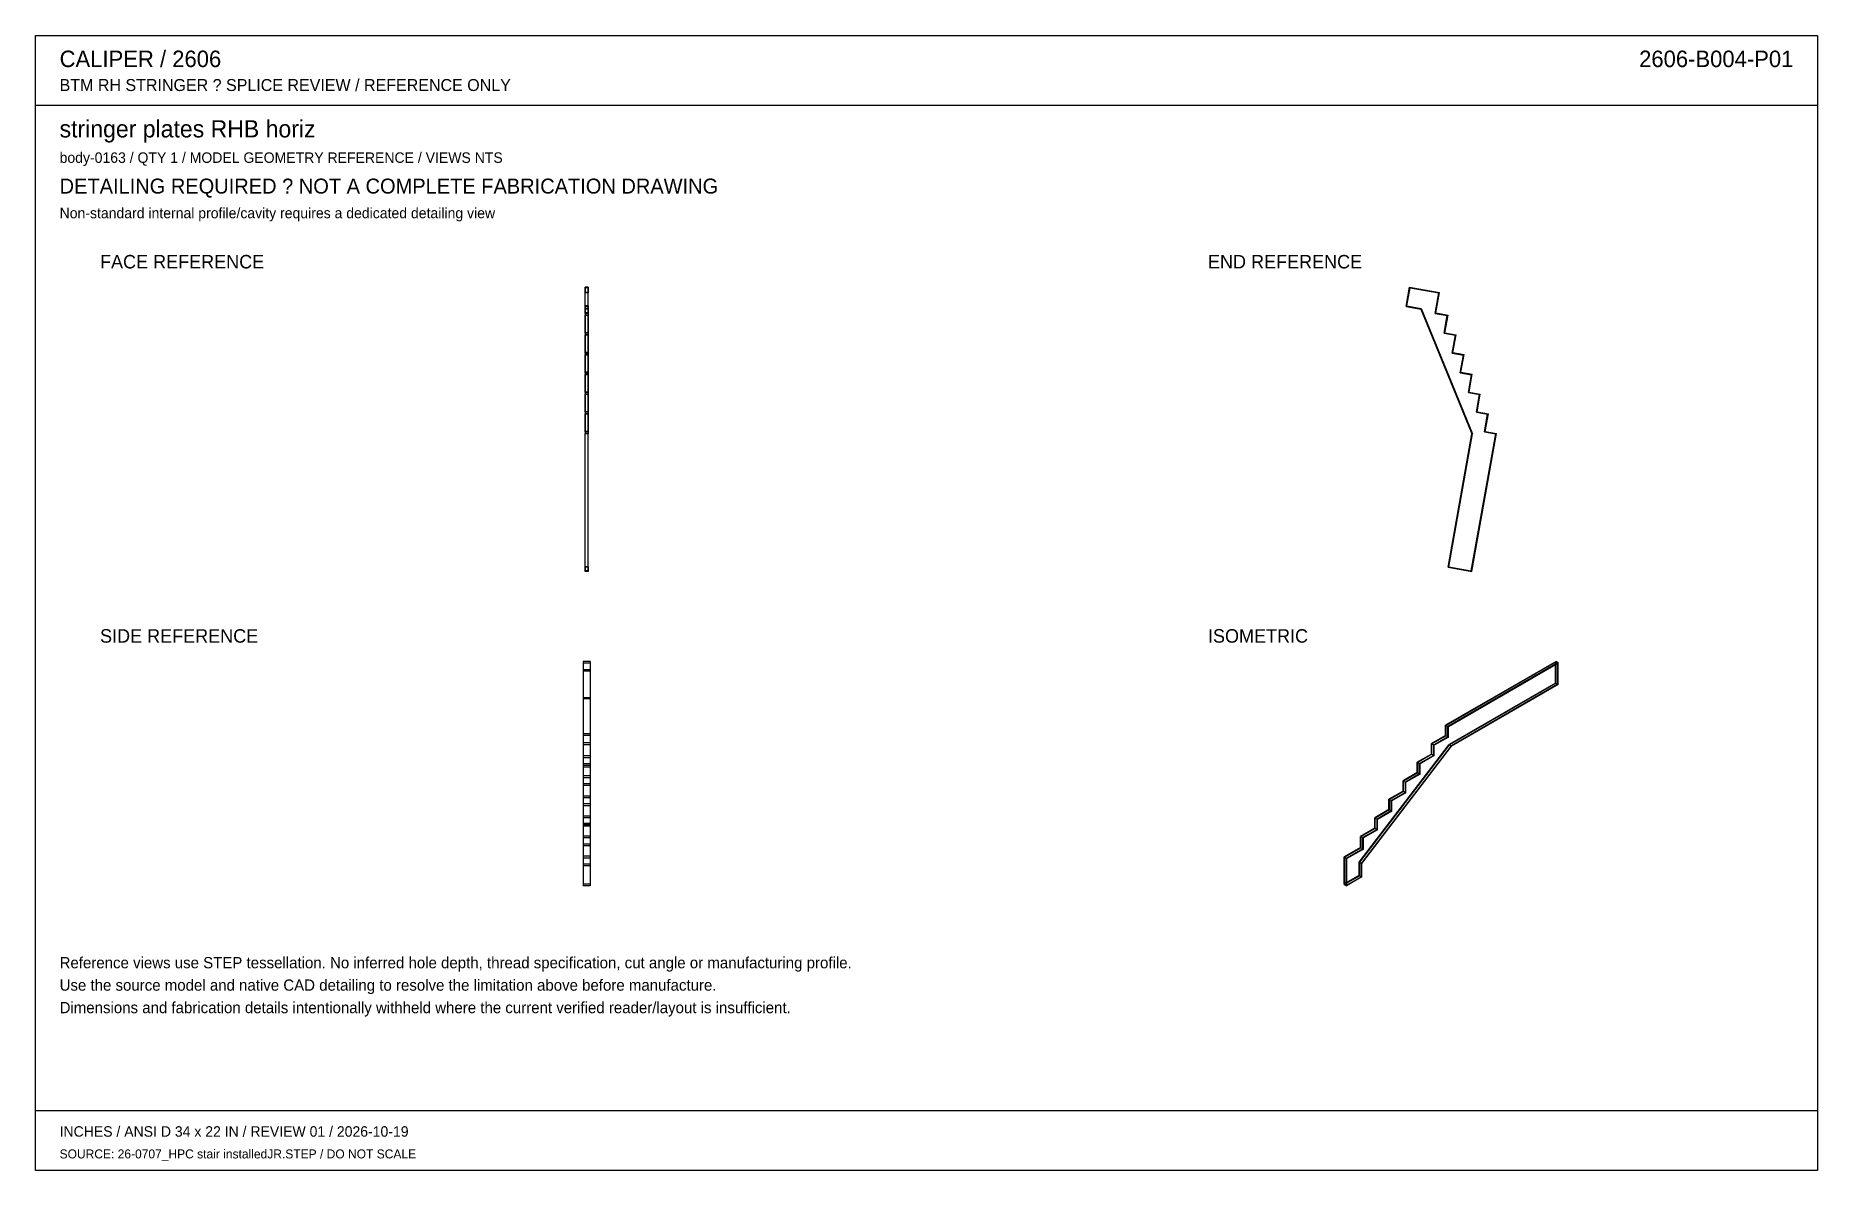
# Model space of a CAD drawing. Header units: inches. Extents: x 0.5 to 33.5, y 0.5 to 21.5.
import ezdxf
from ezdxf.enums import TextEntityAlignment as Align

# ---------------------------------------------------------------- set-up
doc = ezdxf.new("R2010")
doc.units = ezdxf.units.IN
doc.header["$MEASUREMENT"] = 0

msp = doc.modelspace()

# ---------------------------------------------------------------- linework, layer by layer
at = {"layer": 'OUTLINE'}
for p, q in [((0.472, 21.528), (33.528, 21.528)), ((0.472, 0.472), (0.472, 21.528)), ((33.528, 21.528), (33.528, 0.472)), ((0.472, 20.236), (33.528, 20.236)), ((10.668, 16.502), (10.668, 16.861)), ((10.668, 16.861), (10.668, 16.762)), ((10.721, 16.861), (10.668, 16.861)), ((10.721, 16.502), (10.721, 16.861)), ((10.721, 16.861), (10.721, 16.762)), ((25.899, 16.502), (25.963, 16.861)), ((25.899, 16.502), (25.963, 16.861)), ((25.963, 16.861), (26.52, 16.762)), ((25.963, 16.861), (26.52, 16.762)), ((10.668, 16.512), (10.668, 16.848)), ((10.668, 16.848), (10.668, 16.753)), ((10.721, 16.848), (10.668, 16.848)), ((10.668, 16.382), (10.668, 16.762)), ((10.721, 16.762), (10.668, 16.762)), ((10.668, 16.372), (10.668, 16.753)), ((10.721, 16.753), (10.668, 16.753)), ((10.721, 16.512), (10.721, 16.848)), ((10.721, 16.848), (10.721, 16.753)), ((10.721, 16.382), (10.721, 16.762)), ((10.721, 16.372), (10.721, 16.753)), ((25.912, 16.512), (25.972, 16.848)), ((25.912, 16.512), (25.972, 16.848)), ((25.972, 16.848), (26.507, 16.753)), ((25.972, 16.848), (26.507, 16.753)), ((26.439, 16.372), (26.507, 16.753)), ((26.439, 16.372), (26.507, 16.753)), ((26.452, 16.382), (26.52, 16.762)), ((26.452, 16.382), (26.52, 16.762)), ((10.668, 16.512), (10.668, 16.464)), ((10.721, 16.512), (10.668, 16.512)), ((10.668, 16.502), (10.668, 16.454)), ((10.721, 16.502), (10.668, 16.502)), ((10.668, 16.464), (10.668, 14.139)), ((10.721, 16.464), (10.668, 16.464)), ((10.668, 16.454), (10.668, 14.138)), ((10.721, 16.454), (10.668, 16.454)), ((10.668, 16.382), (10.668, 16.342)), ((10.721, 16.382), (10.668, 16.382)), ((10.668, 16.372), (10.668, 16.333)), ((10.721, 16.372), (10.668, 16.372)), ((10.668, 16.013), (10.668, 16.342)), ((10.721, 16.342), (10.668, 16.342)), ((10.668, 16.004), (10.668, 16.333)), ((10.721, 16.333), (10.668, 16.333)), ((10.721, 16.512), (10.721, 16.464)), ((10.721, 16.502), (10.721, 16.454)), ((10.721, 16.464), (10.721, 14.139)), ((10.721, 16.454), (10.721, 14.138)), ((10.721, 16.382), (10.721, 16.342)), ((10.721, 16.372), (10.721, 16.333)), ((10.721, 16.013), (10.721, 16.342)), ((10.721, 16.004), (10.721, 16.333)), ((25.899, 16.502), (26.17, 16.454)), ((25.899, 16.502), (26.17, 16.454)), ((25.912, 16.512), (26.178, 16.464)), ((25.912, 16.512), (26.178, 16.464)), ((26.17, 16.454), (27.117, 14.138)), ((26.17, 16.454), (27.117, 14.138)), ((26.178, 16.464), (27.129, 14.139)), ((26.178, 16.464), (27.129, 14.139)), ((26.439, 16.372), (26.662, 16.333)), ((26.439, 16.372), (26.662, 16.333)), ((26.452, 16.382), (26.676, 16.342)), ((26.452, 16.382), (26.676, 16.342)), ((26.604, 16.004), (26.662, 16.333)), ((26.604, 16.004), (26.662, 16.333)), ((26.617, 16.013), (26.676, 16.342)), ((26.617, 16.013), (26.676, 16.342)), ((10.668, 16.013), (10.668, 15.976)), ((10.721, 16.013), (10.668, 16.013)), ((10.668, 16.004), (10.668, 15.967)), ((10.721, 16.004), (10.668, 16.004)), ((10.668, 15.647), (10.668, 15.976)), ((10.721, 15.976), (10.668, 15.976)), ((10.668, 15.638), (10.668, 15.967)), ((10.721, 15.967), (10.668, 15.967)), ((10.721, 16.013), (10.721, 15.976)), ((10.721, 16.004), (10.721, 15.967)), ((10.721, 15.647), (10.721, 15.976)), ((10.721, 15.638), (10.721, 15.967)), ((26.604, 16.004), (26.812, 15.967)), ((26.604, 16.004), (26.812, 15.967)), ((26.617, 16.013), (26.825, 15.976)), ((26.617, 16.013), (26.825, 15.976)), ((26.753, 15.638), (26.812, 15.967)), ((26.753, 15.638), (26.812, 15.967)), ((26.767, 15.647), (26.825, 15.976)), ((26.767, 15.647), (26.825, 15.976)), ((10.668, 15.647), (10.668, 15.61)), ((10.721, 15.647), (10.668, 15.647)), ((10.668, 15.638), (10.668, 15.601)), ((10.721, 15.638), (10.668, 15.638)), ((10.668, 15.281), (10.668, 15.61)), ((10.721, 15.61), (10.668, 15.61)), ((10.668, 15.272), (10.668, 15.601)), ((10.721, 15.601), (10.668, 15.601)), ((10.721, 15.647), (10.721, 15.61)), ((10.721, 15.638), (10.721, 15.601)), ((10.721, 15.281), (10.721, 15.61)), ((10.721, 15.272), (10.721, 15.601)), ((26.753, 15.638), (26.962, 15.601)), ((26.753, 15.638), (26.962, 15.601)), ((26.767, 15.647), (26.975, 15.61)), ((26.767, 15.647), (26.975, 15.61)), ((26.903, 15.272), (26.962, 15.601)), ((26.903, 15.272), (26.962, 15.601)), ((26.916, 15.281), (26.975, 15.61)), ((26.916, 15.281), (26.975, 15.61)), ((10.668, 15.281), (10.668, 15.244)), ((10.721, 15.281), (10.668, 15.281)), ((10.668, 15.272), (10.668, 15.235)), ((10.721, 15.272), (10.668, 15.272)), ((10.668, 14.915), (10.668, 15.244)), ((10.721, 15.244), (10.668, 15.244)), ((10.668, 14.906), (10.668, 15.235)), ((10.721, 15.235), (10.668, 15.235)), ((10.721, 15.281), (10.721, 15.244)), ((10.721, 15.272), (10.721, 15.235)), ((10.721, 14.915), (10.721, 15.244)), ((10.721, 14.906), (10.721, 15.235)), ((26.903, 15.272), (27.111, 15.235)), ((26.903, 15.272), (27.111, 15.235)), ((26.916, 15.281), (27.124, 15.244)), ((26.916, 15.281), (27.124, 15.244)), ((27.053, 14.906), (27.111, 15.235)), ((27.053, 14.906), (27.111, 15.235)), ((27.066, 14.915), (27.124, 15.244)), ((27.066, 14.915), (27.124, 15.244)), ((10.668, 14.915), (10.668, 14.878)), ((10.721, 14.915), (10.668, 14.915)), ((10.668, 14.906), (10.668, 14.869)), ((10.721, 14.906), (10.668, 14.906)), ((10.668, 14.549), (10.668, 14.878)), ((10.721, 14.878), (10.668, 14.878)), ((10.721, 14.915), (10.721, 14.878)), ((10.721, 14.906), (10.721, 14.869)), ((10.721, 14.549), (10.721, 14.878)), ((27.053, 14.906), (27.261, 14.869)), ((27.053, 14.906), (27.261, 14.869)), ((27.066, 14.915), (27.274, 14.878)), ((27.066, 14.915), (27.274, 14.878)), ((27.216, 14.549), (27.274, 14.878)), ((27.216, 14.549), (27.274, 14.878)), ((10.668, 14.54), (10.668, 14.869)), ((10.721, 14.869), (10.668, 14.869)), ((10.668, 14.549), (10.668, 14.512)), ((10.721, 14.549), (10.668, 14.549)), ((10.721, 14.54), (10.721, 14.869)), ((10.721, 14.549), (10.721, 14.512)), ((27.202, 14.54), (27.261, 14.869)), ((27.202, 14.54), (27.261, 14.869)), ((27.216, 14.549), (27.424, 14.512)), ((27.216, 14.549), (27.424, 14.512)), ((10.668, 14.54), (10.668, 14.503)), ((10.721, 14.54), (10.668, 14.54)), ((10.668, 14.184), (10.668, 14.512)), ((10.721, 14.512), (10.668, 14.512)), ((10.668, 14.174), (10.668, 14.503)), ((10.721, 14.503), (10.668, 14.503)), ((10.721, 14.54), (10.721, 14.503)), ((10.721, 14.184), (10.721, 14.512)), ((10.721, 14.174), (10.721, 14.503)), ((27.202, 14.54), (27.411, 14.503)), ((27.202, 14.54), (27.411, 14.503)), ((27.352, 14.174), (27.411, 14.503)), ((27.352, 14.174), (27.411, 14.503)), ((27.365, 14.184), (27.424, 14.512)), ((27.365, 14.184), (27.424, 14.512)), ((10.668, 14.184), (10.668, 14.146)), ((10.721, 14.184), (10.668, 14.184)), ((10.668, 14.174), (10.668, 14.137)), ((10.721, 14.174), (10.668, 14.174)), ((10.668, 11.583), (10.668, 14.146)), ((10.721, 14.146), (10.668, 14.146)), ((10.668, 11.671), (10.668, 14.139)), ((10.721, 14.139), (10.668, 14.139)), ((10.668, 11.662), (10.668, 14.138)), ((10.721, 14.138), (10.668, 14.138)), ((10.668, 11.597), (10.668, 14.137)), ((10.721, 14.137), (10.668, 14.137)), ((10.721, 14.184), (10.721, 14.146)), ((10.721, 14.174), (10.721, 14.137)), ((10.721, 11.583), (10.721, 14.146)), ((10.721, 11.671), (10.721, 14.139)), ((10.721, 11.662), (10.721, 14.138)), ((10.721, 11.597), (10.721, 14.137)), ((26.676, 11.662), (27.117, 14.138)), ((26.676, 11.662), (27.117, 14.138)), ((26.689, 11.671), (27.129, 14.139)), ((26.689, 11.671), (27.129, 14.139)), ((27.107, 11.597), (27.56, 14.137)), ((27.107, 11.597), (27.56, 14.137)), ((27.117, 11.583), (27.573, 14.146)), ((27.117, 11.583), (27.573, 14.146)), ((27.352, 14.174), (27.56, 14.137)), ((27.352, 14.174), (27.56, 14.137)), ((27.365, 14.184), (27.573, 14.146)), ((27.365, 14.184), (27.573, 14.146)), ((10.668, 11.671), (10.668, 11.597)), ((10.721, 11.671), (10.668, 11.671)), ((10.668, 11.662), (10.668, 11.583)), ((10.721, 11.662), (10.668, 11.662)), ((10.721, 11.597), (10.668, 11.597)), ((10.721, 11.583), (10.668, 11.583)), ((10.721, 11.671), (10.721, 11.597)), ((10.721, 11.662), (10.721, 11.583)), ((26.676, 11.662), (27.117, 11.583)), ((26.676, 11.662), (27.117, 11.583)), ((26.689, 11.671), (27.107, 11.597)), ((26.689, 11.671), (27.107, 11.597)), ((10.761, 9.917), (10.628, 9.917)), ((10.761, 9.917), (10.761, 9.243)), ((10.761, 9.917), (10.761, 9.758)), ((28.68, 9.917), (26.631, 8.734)), ((28.68, 9.51), (28.68, 9.917)), ((28.68, 9.917), (28.722, 9.893)), ((10.628, 9.917), (10.628, 9.243)), ((10.628, 9.917), (10.628, 9.758)), ((10.628, 9.884), (10.628, 9.223)), ((10.628, 9.884), (10.628, 9.735)), ((10.761, 9.884), (10.628, 9.884)), ((10.628, 9.758), (10.628, 8.371)), ((10.761, 9.758), (10.628, 9.758)), ((10.628, 9.735), (10.628, 8.404)), ((10.761, 9.735), (10.628, 9.735)), ((10.761, 9.884), (10.761, 9.223)), ((10.761, 9.884), (10.761, 9.735)), ((10.761, 9.758), (10.761, 8.371)), ((10.761, 9.735), (10.761, 8.404)), ((28.671, 9.901), (26.64, 8.729)), ((28.722, 9.893), (26.673, 8.71)), ((28.713, 9.877), (26.682, 8.704)), ((28.671, 9.515), (28.671, 9.901)), ((28.671, 9.901), (28.713, 9.877)), ((28.713, 9.491), (28.713, 9.877)), ((28.722, 9.486), (28.722, 9.893)), ((28.671, 9.515), (26.698, 8.376)), ((28.68, 9.51), (26.701, 8.367)), ((28.713, 9.491), (26.74, 8.352)), ((28.722, 9.486), (26.743, 8.343)), ((28.671, 9.515), (28.713, 9.491)), ((28.68, 9.51), (28.722, 9.486)), ((10.628, 9.243), (10.628, 6.886)), ((10.761, 9.243), (10.628, 9.243)), ((10.628, 9.223), (10.628, 6.856)), ((10.761, 9.223), (10.628, 9.223)), ((10.761, 9.243), (10.761, 6.886)), ((10.761, 9.223), (10.761, 6.856)), ((26.631, 8.542), (26.631, 8.734)), ((26.631, 8.734), (26.673, 8.71)), ((26.64, 8.536), (26.64, 8.729)), ((26.64, 8.729), (26.682, 8.704)), ((26.673, 8.517), (26.673, 8.71)), ((26.682, 8.512), (26.682, 8.704)), ((10.628, 8.572), (10.628, 8.017)), ((10.628, 8.572), (10.628, 8.404)), ((10.761, 8.572), (10.628, 8.572)), ((10.628, 8.539), (10.628, 7.984)), ((10.628, 8.539), (10.628, 8.371)), ((10.761, 8.539), (10.628, 8.539)), ((10.761, 8.404), (10.628, 8.404)), ((10.761, 8.371), (10.628, 8.371)), ((10.761, 8.572), (10.761, 8.017)), ((10.761, 8.572), (10.761, 8.404)), ((10.761, 8.539), (10.761, 7.984)), ((10.761, 8.539), (10.761, 8.371)), ((25.028, 6.19), (26.698, 8.376)), ((25.037, 6.19), (26.701, 8.367)), ((25.07, 6.166), (26.74, 8.352)), ((25.079, 6.165), (26.743, 8.343)), ((26.631, 8.542), (26.368, 8.39)), ((26.368, 8.198), (26.368, 8.39)), ((26.368, 8.39), (26.41, 8.366)), ((26.64, 8.536), (26.377, 8.385)), ((26.377, 8.192), (26.377, 8.385)), ((26.377, 8.385), (26.419, 8.36)), ((26.673, 8.517), (26.41, 8.366)), ((26.41, 8.173), (26.41, 8.366)), ((26.682, 8.512), (26.419, 8.36)), ((26.419, 8.168), (26.419, 8.36)), ((26.631, 8.542), (26.673, 8.517)), ((26.64, 8.536), (26.682, 8.512)), ((26.698, 8.376), (26.74, 8.352)), ((26.701, 8.367), (26.743, 8.343)), ((10.628, 8.163), (10.628, 7.644)), ((10.628, 8.163), (10.628, 8.017)), ((10.761, 8.163), (10.628, 8.163)), ((10.628, 8.13), (10.628, 7.612)), ((10.628, 8.13), (10.628, 7.984)), ((10.761, 8.13), (10.628, 8.13)), ((10.761, 8.017), (10.628, 8.017)), ((10.628, 7.984), (10.628, 6.886)), ((10.628, 7.984), (10.628, 6.886)), ((10.761, 7.984), (10.628, 7.984)), ((10.761, 7.984), (10.628, 7.984)), ((10.628, 7.951), (10.628, 6.909)), ((10.628, 7.951), (10.628, 6.856)), ((10.761, 7.951), (10.628, 7.951)), ((10.761, 8.163), (10.761, 7.644)), ((10.761, 8.163), (10.761, 8.017)), ((10.761, 8.13), (10.761, 7.612)), ((10.761, 8.13), (10.761, 7.984)), ((10.761, 7.984), (10.761, 6.886)), ((10.761, 7.984), (10.761, 6.886)), ((10.761, 7.951), (10.761, 6.909)), ((10.761, 7.951), (10.761, 6.856)), ((26.368, 8.198), (26.106, 8.046)), ((26.106, 7.854), (26.106, 8.046)), ((26.106, 8.046), (26.147, 8.022)), ((26.377, 8.192), (26.114, 8.041)), ((26.114, 7.848), (26.114, 8.041)), ((26.114, 8.041), (26.156, 8.017)), ((26.41, 8.173), (26.147, 8.022)), ((26.147, 7.83), (26.147, 8.022)), ((26.419, 8.168), (26.156, 8.017)), ((26.156, 7.824), (26.156, 8.017)), ((26.368, 8.198), (26.41, 8.173)), ((26.377, 8.192), (26.419, 8.168)), ((10.628, 7.79), (10.628, 7.272)), ((10.628, 7.79), (10.628, 7.644)), ((10.761, 7.79), (10.628, 7.79)), ((10.628, 7.757), (10.628, 7.239)), ((10.628, 7.757), (10.628, 7.612)), ((10.761, 7.757), (10.628, 7.757)), ((10.761, 7.644), (10.628, 7.644)), ((10.761, 7.612), (10.628, 7.612)), ((10.761, 7.79), (10.761, 7.272)), ((10.761, 7.79), (10.761, 7.644)), ((10.761, 7.757), (10.761, 7.239)), ((10.761, 7.757), (10.761, 7.612)), ((26.106, 7.854), (25.843, 7.702)), ((25.843, 7.51), (25.843, 7.702)), ((25.843, 7.702), (25.884, 7.678)), ((26.114, 7.848), (25.852, 7.697)), ((25.852, 7.505), (25.852, 7.697)), ((25.852, 7.697), (25.893, 7.673)), ((26.147, 7.83), (25.884, 7.678)), ((25.884, 7.486), (25.884, 7.678)), ((26.156, 7.824), (25.893, 7.673)), ((25.893, 7.48), (25.893, 7.673)), ((26.106, 7.854), (26.147, 7.83)), ((26.114, 7.848), (26.156, 7.824)), ((10.628, 7.418), (10.628, 6.9)), ((10.628, 7.418), (10.628, 7.272)), ((10.761, 7.418), (10.628, 7.418)), ((10.628, 7.385), (10.628, 6.867)), ((10.628, 7.385), (10.628, 7.239)), ((10.761, 7.385), (10.628, 7.385)), ((10.761, 7.418), (10.761, 6.9)), ((10.761, 7.418), (10.761, 7.272)), ((10.761, 7.385), (10.761, 6.867)), ((10.761, 7.385), (10.761, 7.239)), ((25.843, 7.51), (25.58, 7.358)), ((25.58, 7.166), (25.58, 7.358)), ((25.58, 7.358), (25.622, 7.334)), ((25.852, 7.505), (25.589, 7.353)), ((25.589, 7.161), (25.589, 7.353)), ((25.589, 7.353), (25.631, 7.329)), ((25.884, 7.486), (25.622, 7.334)), ((25.622, 7.142), (25.622, 7.334)), ((25.893, 7.48), (25.631, 7.329)), ((25.631, 7.136), (25.631, 7.329)), ((25.843, 7.51), (25.884, 7.486)), ((25.852, 7.505), (25.893, 7.48)), ((10.761, 7.272), (10.628, 7.272)), ((10.761, 7.239), (10.628, 7.239)), ((10.628, 7.046), (10.628, 6.527)), ((10.628, 7.046), (10.628, 6.9)), ((10.761, 7.046), (10.628, 7.046)), ((10.628, 7.013), (10.628, 6.495)), ((10.628, 7.013), (10.628, 6.867)), ((10.761, 7.013), (10.628, 7.013)), ((10.761, 7.046), (10.761, 6.527)), ((10.761, 7.046), (10.761, 6.9)), ((10.761, 7.013), (10.761, 6.495)), ((10.761, 7.013), (10.761, 6.867)), ((25.58, 7.166), (25.317, 7.014)), ((25.317, 6.822), (25.317, 7.014)), ((25.317, 7.014), (25.359, 6.99)), ((25.589, 7.161), (25.326, 7.009)), ((25.326, 6.817), (25.326, 7.009)), ((25.326, 7.009), (25.368, 6.985)), ((25.622, 7.142), (25.359, 6.99)), ((25.359, 6.798), (25.359, 6.99)), ((25.631, 7.136), (25.368, 6.985)), ((25.368, 6.793), (25.368, 6.985)), ((25.58, 7.166), (25.622, 7.142)), ((25.589, 7.161), (25.631, 7.136)), ((10.628, 6.909), (10.628, 5.783)), ((10.761, 6.909), (10.628, 6.909)), ((10.761, 6.9), (10.628, 6.9)), ((10.628, 6.886), (10.628, 5.75)), ((10.761, 6.886), (10.628, 6.886)), ((10.761, 6.886), (10.628, 6.886)), ((10.761, 6.867), (10.628, 6.867)), ((10.761, 6.856), (10.628, 6.856)), ((10.628, 6.673), (10.628, 6.155)), ((10.628, 6.673), (10.628, 6.527)), ((10.761, 6.673), (10.628, 6.673)), ((10.628, 6.64), (10.628, 6.122)), ((10.628, 6.64), (10.628, 6.495)), ((10.761, 6.64), (10.628, 6.64)), ((10.761, 6.909), (10.761, 5.783)), ((10.761, 6.886), (10.761, 5.75)), ((10.761, 6.673), (10.761, 6.155)), ((10.761, 6.673), (10.761, 6.527)), ((10.761, 6.64), (10.761, 6.122)), ((10.761, 6.64), (10.761, 6.495)), ((25.317, 6.822), (25.054, 6.67)), ((25.054, 6.464), (25.054, 6.67)), ((25.054, 6.67), (25.096, 6.646)), ((25.326, 6.817), (25.063, 6.665)), ((25.063, 6.459), (25.063, 6.665)), ((25.063, 6.665), (25.105, 6.641)), ((25.359, 6.798), (25.096, 6.646)), ((25.096, 6.44), (25.096, 6.646)), ((25.368, 6.793), (25.105, 6.641)), ((25.105, 6.435), (25.105, 6.641)), ((25.317, 6.822), (25.359, 6.798)), ((25.326, 6.817), (25.368, 6.793)), ((10.761, 6.527), (10.628, 6.527)), ((10.761, 6.495), (10.628, 6.495)), ((10.628, 6.301), (10.628, 5.783)), ((10.628, 6.301), (10.628, 6.155)), ((10.761, 6.301), (10.628, 6.301)), ((10.761, 6.301), (10.761, 5.783)), ((10.761, 6.301), (10.761, 6.155)), ((25.054, 6.464), (24.75, 6.289)), ((24.75, 5.774), (24.75, 6.289)), ((24.75, 6.289), (24.792, 6.265)), ((25.063, 6.459), (24.759, 6.283)), ((24.759, 5.79), (24.759, 6.283)), ((24.759, 6.283), (24.801, 6.259)), ((25.096, 6.44), (24.792, 6.265)), ((25.105, 6.435), (24.801, 6.259)), ((25.054, 6.464), (25.096, 6.44)), ((25.063, 6.459), (25.105, 6.435)), ((10.628, 6.268), (10.628, 5.75)), ((10.628, 6.268), (10.628, 6.122)), ((10.761, 6.268), (10.628, 6.268)), ((10.761, 6.155), (10.628, 6.155)), ((10.761, 6.122), (10.628, 6.122)), ((10.761, 6.268), (10.761, 5.75)), ((10.761, 6.268), (10.761, 6.122)), ((24.792, 5.75), (24.792, 6.265)), ((24.801, 5.766), (24.801, 6.259)), ((25.028, 5.945), (25.028, 6.19)), ((25.028, 6.19), (25.07, 6.166)), ((25.037, 5.94), (25.037, 6.19)), ((25.037, 6.19), (25.079, 6.165)), ((25.07, 5.921), (25.07, 6.166)), ((25.079, 5.916), (25.079, 6.165)), ((10.761, 5.783), (10.628, 5.783)), ((10.761, 5.75), (10.628, 5.75)), ((25.037, 5.94), (24.75, 5.774)), ((24.75, 5.774), (24.792, 5.75)), ((25.028, 5.945), (24.759, 5.79)), ((24.759, 5.79), (24.801, 5.766)), ((25.079, 5.916), (24.792, 5.75)), ((25.07, 5.921), (24.801, 5.766)), ((25.028, 5.945), (25.07, 5.921)), ((25.037, 5.94), (25.079, 5.916)), ((0.472, 1.583), (33.528, 1.583)), ((33.528, 0.472), (0.472, 0.472))]:
    msp.add_line(p, q, dxfattribs=at)

# ---------------------------------------------------------------- texts
at = {"layer": 'ANNOTATION'}
for s, height, p in [('CALIPER / 2606', 0.30556, (0.917, 20.944)), ('BTM RH STRINGER ? SPLICE REVIEW / REFERENCE ONLY', 0.22222, (0.917, 20.5)), ('stringer plates RHB horiz', 0.31944, (0.917, 19.639)), ('body-0163 / QTY 1 / MODEL GEOMETRY REFERENCE / VIEWS NTS', 0.19444, (0.917, 19.167)), ('DETAILING REQUIRED ? NOT A COMPLETE FABRICATION DRAWING', 0.27778, (0.917, 18.597)), ('Non-standard internal profile/cavity requires a dedicated detailing view', 0.19444, (0.917, 18.139)), ('FACE REFERENCE', 0.25, (1.667, 17.208)), ('END REFERENCE', 0.25, (22.222, 17.208)), ('SIDE REFERENCE', 0.25, (1.667, 10.264)), ('ISOMETRIC', 0.25, (22.222, 10.264)), ('Reference views use STEP tessellation. No inferred hole depth, thread specification, cut angle or manufacturing profile.', 0.208333, (0.917, 4.222)), ('Use the source model and native CAD detailing to resolve the limitation above before manufacture.', 0.20833, (0.917, 3.806)), ('Dimensions and fabrication details intentionally withheld where the current verified reader/layout is insufficient.', 0.208333, (0.917, 3.389)), ('INCHES / ANSI D 34 x 22 IN / REVIEW 01 / 2026-10-19', 0.19444, (0.917, 1.097)), ('SOURCE: 26-0707_HPC stair installedJR.STEP / DO NOT SCALE', 0.16667, (0.917, 0.694))]:
    msp.add_text(s, height=height, dxfattribs=at).set_placement(p)
msp.add_text('2606-B004-P01', height=0.30556, dxfattribs=at).set_placement((33.083, 20.944), align=Align.RIGHT)

doc.saveas('drawing.dxf')
